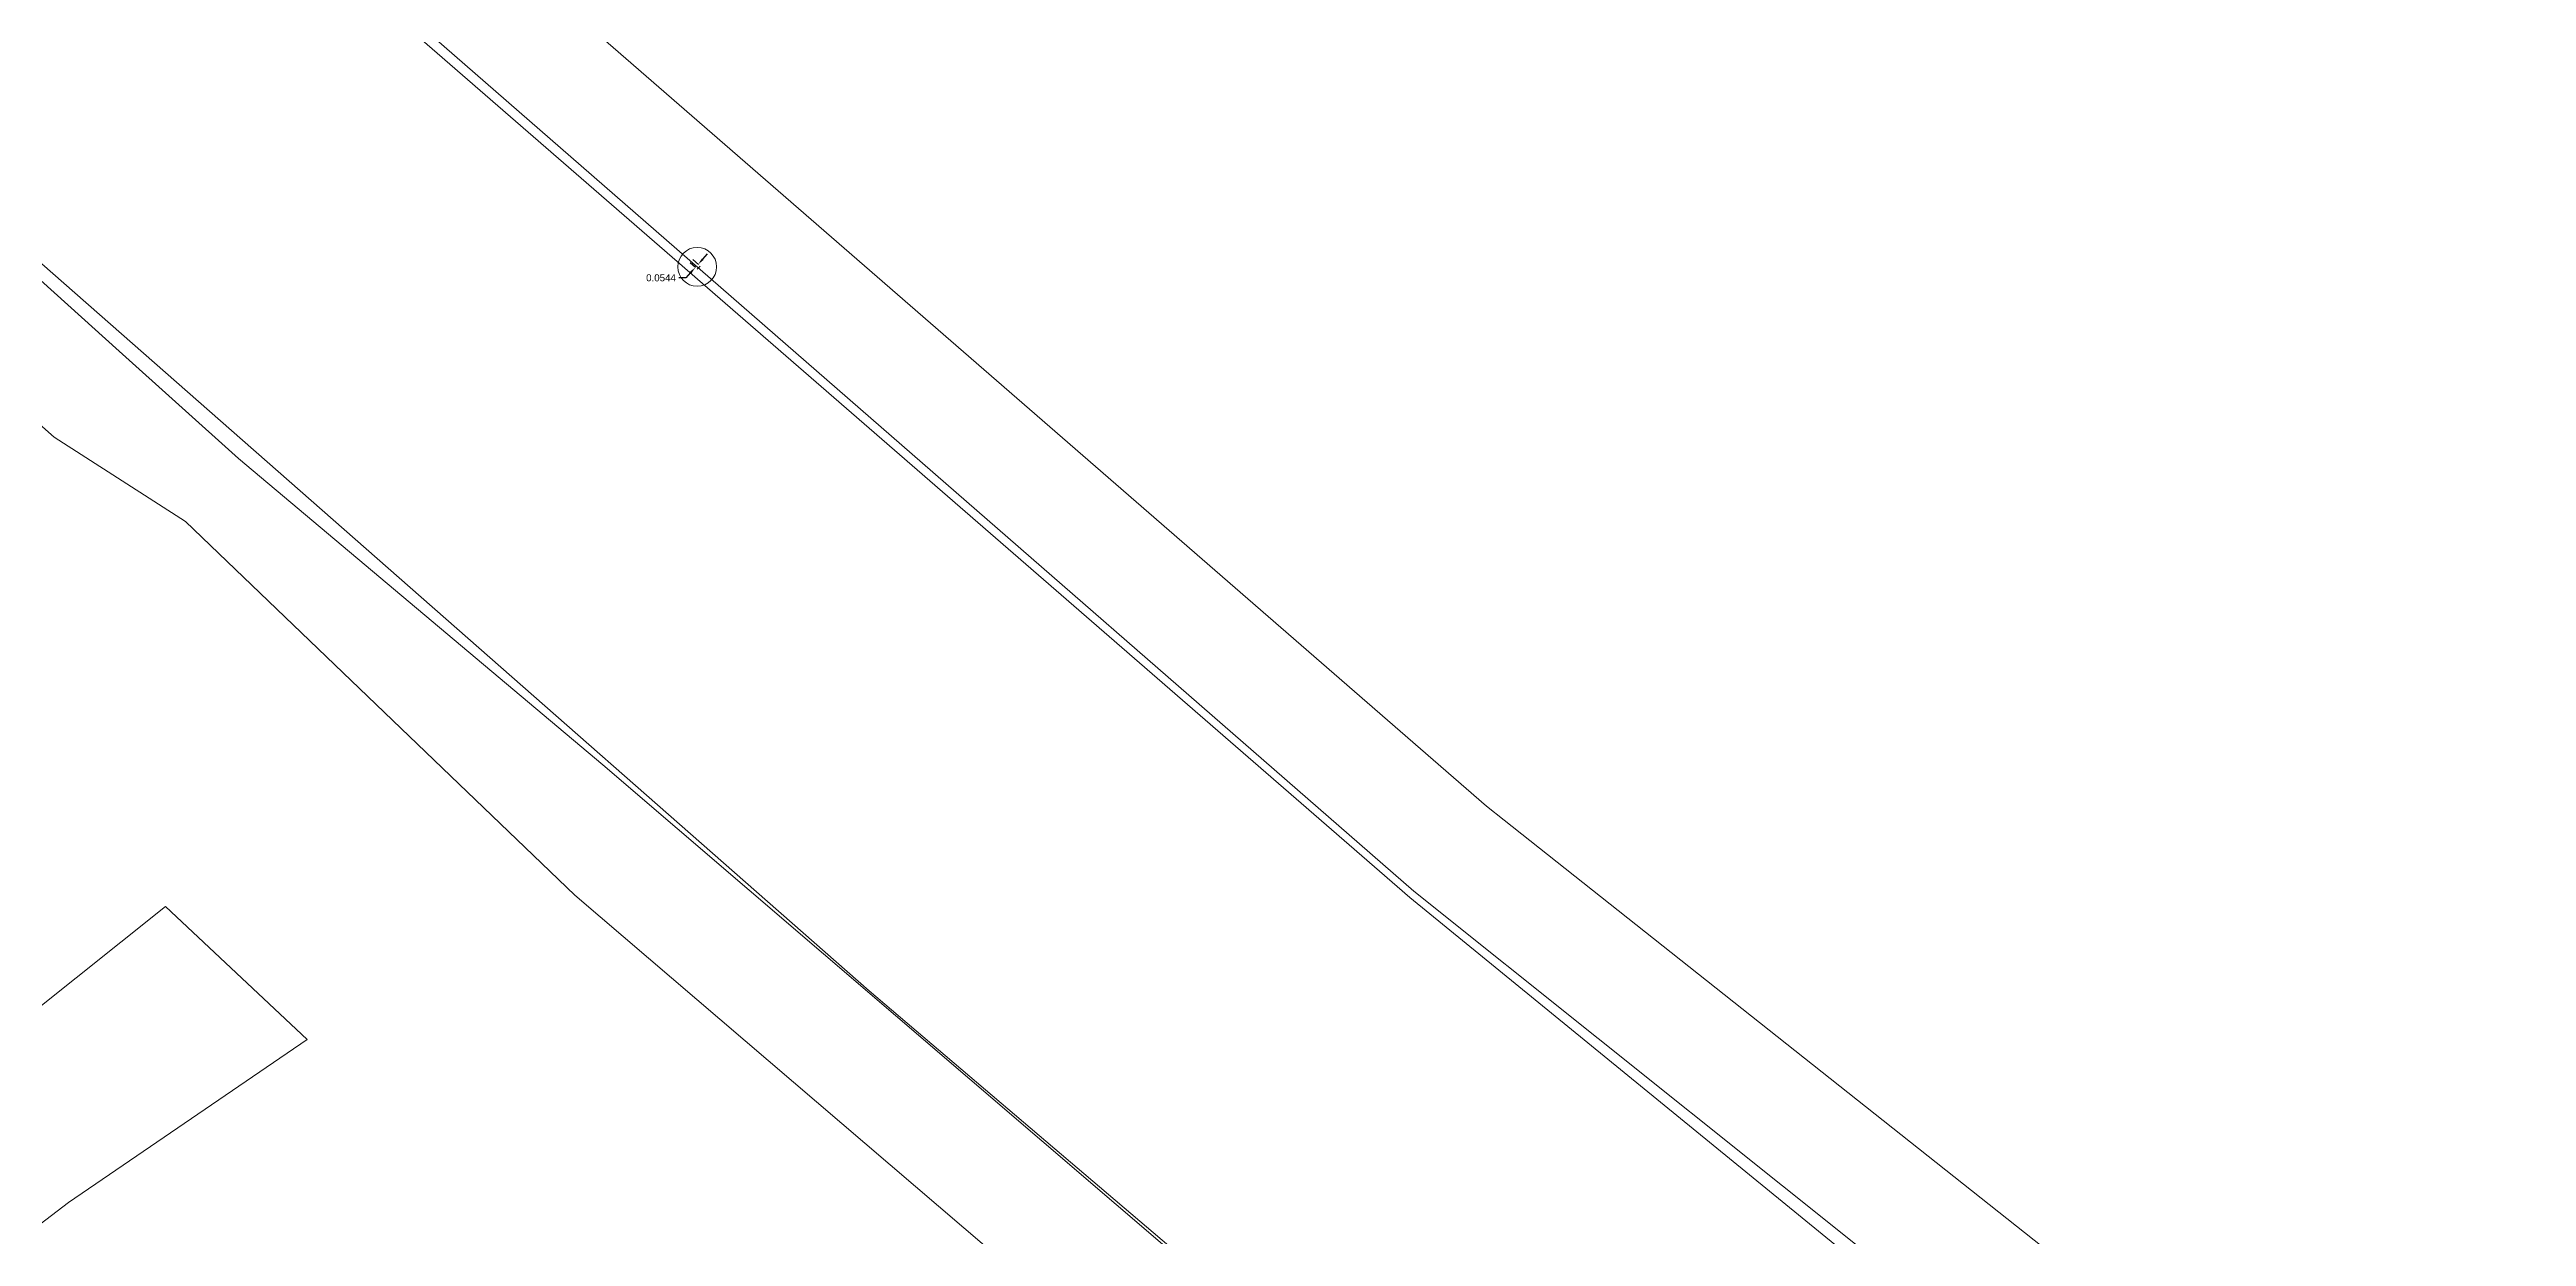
# Model space of a CAD drawing. Header units: metres. Extents: x 7511866 to 7512033, y 4692276 to 4692415.
# Drawn here: x 7511982.53 to 7512014.5, y 4692352.71 to 4692368.02 of the extents above; entities that cross this region are included whole.
import ezdxf

# ---------------------------------------------------------------- set-up
doc = ezdxf.new("R2010")
doc.units = ezdxf.units.M
doc.header["$PDMODE"] = 32
doc.header["$PDSIZE"] = 0.5
for name, color, linetype, lineweight in [('Asfallt', 97, 'Continuous', 0), ('Matjet', 210, 'Continuous', 0), ('Parcela Baze', 7, 'Continuous', 0), ('trotuar', 155, 'Continuous', 0)]:
    doc.layers.add(name, color=color, linetype=linetype, lineweight=lineweight)
doc.styles.get("Standard").update_dxf_attribs({"font": 'arial.ttf'})
doc.dimstyles.get("Standard").update_dxf_attribs({"dimtxt": 0.18, "dimasz": 0.18, "dimexe": 0.18, "dimexo": 0.0625, "dimgap": 0.09, "dimtad": 0, "dimtih": 1, "dimtoh": 1, "dimdec": 4, "dimzin": 0, "dimdsep": 46, "dimtxsty": 'Standard', "dimcen": 0.09, "dimadec": 0, "dimazin": 0, "dimtfac": 1, "dimtdec": 4, "dimtofl": 0, "dimtmove": 0, "dimatfit": 3, "dimfxl": 1, "dimtolj": 1, "dimtzin": 0, "dimarcsym": 0})

# ---------------------------------------------------------------- blocks, each defined once
blk = doc.blocks.new('*D11')
at = {"layer": 'Defpoints', "color": 0, "transparency": 16777216}
for p in [(7511990.863, 4692365.212), (7511990.889, 4692365.189, 620.685), (7511990.925, 4692365.229, 620.685)]:
    blk.add_point(p, dxfattribs=at)
at = {"layer": 'Matjet', "color": 0, "lineweight": -2, "transparency": 16777216}
for p, q in [((7511990.802, 4692365.145), (7511990.742, 4692365.078)), ((7511990.865, 4692365.21), (7511990.796, 4692365.272)), ((7511990.902, 4692365.25), (7511990.832, 4692365.313)), ((7511990.959, 4692365.319), (7511991.02, 4692365.386)), ((7511990.742, 4692365.078), (7511990.652, 4692365.078))]:
    blk.add_line(p, q, dxfattribs=at)
at = {"layer": 'Matjet', "color": 0, "transparency": 16777216}
for points in [[(7511990.791, 4692365.155), (7511990.813, 4692365.135), (7511990.863, 4692365.212)], [(7511990.948, 4692365.329), (7511990.97, 4692365.309), (7511990.899, 4692365.252)]]:
    blk.add_solid(points, dxfattribs=at)
at = {"layer": 'Matjet', "color": 0, "transparency": 16777216, "insert": (7511990.42, 4692365.078), "char_height": 0.09, "attachment_point": 5}
blk.add_mtext('\\A1;0.0544', dxfattribs=at)

msp = doc.modelspace()

# ---------------------------------------------------------------- linework, layer by layer
at = {"layer": 'Asfallt'}
msp.add_polyline3d([(7512032.133, 4692338.989, 620.799), (7512022.821, 4692342.556, 620.734), (7512016.031, 4692345.7, 620.719), (7512013.894, 4692346.303, 620.685), (7512011.493, 4692347.938, 620.717), (7512009.538, 4692349.372, 620.639), (7512000.086, 4692357.084, 620.646), (7511983.357, 4692371.604, 620.635), (7511979.545, 4692367.785, 620.538), (7511993.109, 4692355.881, 620.486), (7512002.953, 4692347.506, 620.551), (7512007.926, 4692343.747, 620.612), (7512015.974, 4692339.477, 620.697), (7512019.795, 4692337.693, 620.722), (7512029.736, 4692333.842, 620.707), (7512032.133, 4692338.989, 620.799)], dxfattribs=at)
at = {"layer": 'Matjet', "elevation": 620.685, "flags": 128}
msp.add_lwpolyline([(7511990.925, 4692365.229), (7511990.88854, 4692365.18858)], dxfattribs=at)
at = {"layer": 'Matjet', "color": 3}
msp.add_point((7511990.887, 4692365.22, 620.737), dxfattribs=at)
at = {"layer": 'Parcela Baze', "flags": 128}
msp.add_lwpolyline([(7511968.34, 4692344.458), (7511984.021, 4692356.967), (7511985.853, 4692355.253), (7511982.769, 4692353.148), (7511966.627, 4692340.808)], dxfattribs=at)
at = {"layer": 'trotuar'}
msp.add_polyline3d([(7512032.228, 4692339.072, 620.891), (7512023.121, 4692342.523, 620.854), (7512014.394, 4692346.525, 620.812), (7512013.075, 4692347.258, 620.804), (7512009.657, 4692349.561, 620.774), (7512000.141, 4692357.166, 620.72), (7511983.346, 4692371.786, 620.769), (7511984.329, 4692372.808, 620.789), (7512001.076, 4692358.261, 620.755), (7512011.217, 4692350.231, 620.873), (7512012.83, 4692349.111, 620.874), (7512015.201, 4692347.835, 620.873), (7512023.724, 4692343.88, 620.958), (7512032.862, 4692340.402, 620.979)], close=True, dxfattribs=at)
msp.add_polyline3d([(7512029.694, 4692333.746, 620.824), (7512029.266, 4692332.511, 620.859), (7512018.913, 4692336.479, 620.53), (7512015.043, 4692338.223, 620.586), (7512007.119, 4692342.389, 620.714), (7512002.147, 4692346.142, 620.702), (7511989.307, 4692357.115, 620.517), (7511984.282, 4692361.934, 620.43), (7511982.587, 4692363.023, 620.663), (7511978.442, 4692366.69, 620.705), (7511979.442, 4692367.719, 620.678), (7511983.424, 4692364.13, 620.637), (7511984.966, 4692362.746, 620.509), (7511989.669, 4692358.793, 620.577), (7512002.925, 4692347.45, 620.649), (7512007.882, 4692343.688, 620.67), (7512015.952, 4692339.36, 620.735), (7512019.798, 4692337.62, 620.748), (7512029.694, 4692333.746, 620.824)], dxfattribs=at)

# ---------------------------------------------------------------- dimensions: what is measured, and where the dimension line sits
at = {"layer": 'Matjet'}
dim = msp.add_aligned_dim(p1=(7511990.925, 4692365.229, 620.685), p2=(7511990.88854, 4692365.18858, 620.685), distance=-0.03492, dimstyle='Standard', override={"dimscale": 0.5}, dxfattribs=at)
dim.commit()
dim.dimension.update_dxf_attribs({"geometry": '*D11', "text_midpoint": (7511990.42042, 4692365.0783)})

doc.saveas('drawing.dxf')
